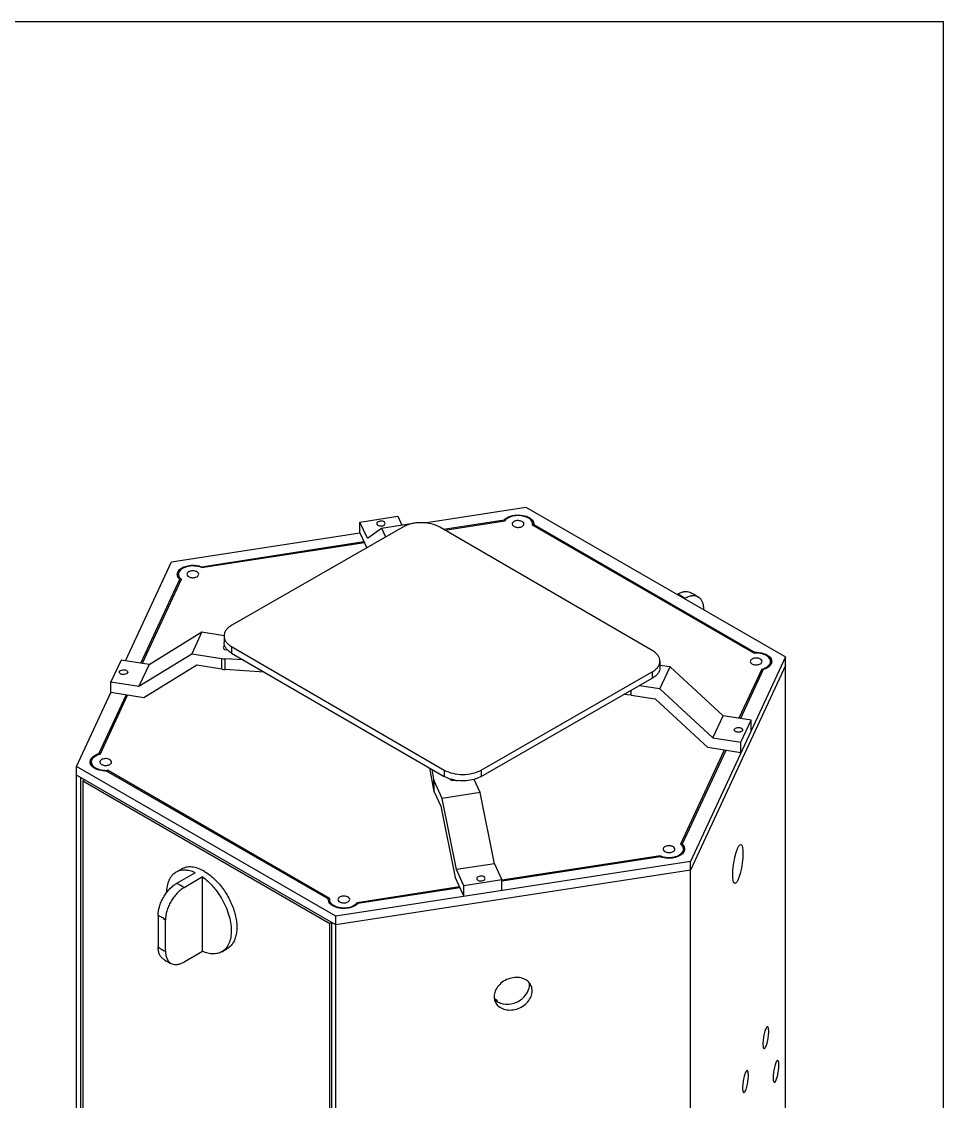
# Model space of a CAD drawing. Header units: millimetres. Extents: x 0 to 1189, y 0 to 841.
# Drawn here: x 837.3 to 1189, y 428.9 to 841 of the extents above; entities that cross this region are included whole.
import ezdxf

# ---------------------------------------------------------------- set-up
doc = ezdxf.new("R2010")
doc.units = ezdxf.units.MM
doc.header["$LTSCALE"] = 65.395
doc.layers.get('0').update_dxf_attribs({"linetype": 'CONTINUOUS'})
doc.layers.add('AXIS', color=7, linetype='CONTINUOUS')
doc.layers.add('SURFACES', color=7, linetype='CONTINUOUS')

msp = doc.modelspace()

# ---------------------------------------------------------------- linework, layer by layer
at = {"color": 7, "linetype": 'Continuous'}
for p, q in [((0, 841), (1189, 841)), ((1189, 0), (1189, 841)), ((966.36, 649.99), (980.85, 652.23)), ((980.85, 652.23), (982.41, 648.87)), ((982.68, 648.09), (917.46, 610.63)), ((966.36, 645.91), (966.36, 649.99)), ((969.23, 643.82), (966.36, 649.99)), ((969.23, 643.82), (974.64, 647.67)), ((974.64, 647.67), (989.13, 649.91)), ((974.64, 647.67), (976.18, 644.35)), ((989.13, 649.91), (989.2, 649.76)), ((1077.93, 601), (996.82, 648.07)), ((998.23, 647.25), (1021.39, 650.83)), ((1021.39, 650.51), (1021.39, 650.83)), ((1032.73, 649.24), (1032.72, 649.06)), ((1032.72, 648.57), (1032.72, 649.06)), ((1032.72, 649.06), (1117.23, 600.26)), ((966.36, 645.91), (969, 640.23)), ((905.95, 632.97), (967.91, 642.56)), ((905.95, 632.61), (905.95, 632.97)), ((882.76, 596.19), (897.62, 628.2)), ((897.62, 626.86), (897.62, 628.2)), ((1087.4, 622.38), (1087.68, 622.54)), ((1090.23, 620.75), (1090.5, 620.91)), ((1097.57, 616.7), (1097.57, 616.51)), ((914.51, 606.53), (914.51, 604.08)), ((917.42, 602.46), (998.54, 555.39)), ((921.98, 597.37), (914.86, 597.82)), ((917.42, 600.01), (998.54, 552.95)), ((1117.23, 599.98), (1117.23, 600.26)), ((929.87, 592.79), (914.86, 593.74)), ((1080.84, 596.93), (1080.84, 594.48)), ((1120.23, 593.71), (1111.57, 575.06)), ((1012.68, 555.37), (1077.9, 592.84)), ((1012.68, 552.92), (1077.9, 590.39)), ((866.69, 561.55), (877.11, 584.01)), ((1069.85, 583.98), (1067.04, 584.15)), ((866.69, 561.21), (866.69, 561.55)), ((1105.92, 562.88), (1089.3, 527.06)), ((858.23, 275.83), (858.23, 553.44)), ((858.23, 553.44), (859.86, 552.5)), ((859.86, 274.89), (859.86, 552.5)), ((954.25, 506.17), (869.68, 555)), ((992.89, 556.22), (994.49, 547.77)), ((993.76, 555.72), (994.49, 551.85)), ((861.28, 551.68), (860.57, 551.28)), ((860.57, 551.28), (860.57, 276.12)), ((860.57, 551.28), (954.88, 496.82)), ((997.79, 544.54), (994.7, 551.2)), ((1012.28, 546.79), (1009.94, 551.81)), ((994.7, 547.12), (997.29, 541.54)), ((1089.3, 526.51), (1089.3, 527.06)), ((1017.69, 519.61), (1020.55, 513.43)), ((1080.97, 522.28), (1020.63, 512.95)), ((903.48, 516.2), (896.41, 512.12)), ((1006.07, 511.19), (1003.2, 517.37)), ((906.31, 514.57), (899.24, 510.48)), ((906.31, 486.18), (906.31, 514.57)), ((1002.7, 514.36), (1006.07, 507.11)), ((1004.51, 510.46), (965.6, 504.44)), ((954.25, 506), (954.25, 506.17)), ((954.25, 506), (954.25, 506.17)), ((889.34, 499.74), (889.34, 487.94)), ((892.17, 486.3), (892.17, 498.11)), ((955.59, 497.23), (954.88, 496.82)), ((954.88, 221.66), (954.88, 496.82)), ((906.31, 486.18), (899.24, 482.09))]:
    msp.add_line(p, q, dxfattribs=at)
at = {"color": 9, "linetype": 'Continuous'}
for p, q in [((917.42, 602.46), (917.42, 600.01)), ((1077.9, 592.84), (1077.9, 590.39)), ((998.54, 555.39), (998.54, 552.95)), ((1012.68, 555.37), (1012.68, 552.92)), ((994.7, 547.12), (994.7, 551.2))]:
    msp.add_line(p, q, dxfattribs=at)
at = {"color": 7, "linetype": 'Continuous'}
for centre, radius, start, end in [((1030.72, 649.25), 2.01, 1.613, 4.6851), ((1030.73, 649.25), 2, 359.9259, 1.6107), ((920.13, 605.47), 6.04, 224.149, 224.8375), ((1117.52, 589.92), 10.35, 88.196, 91.602), ((1121.5, 596.8), 2.03, 350.5851, 359.9268), ((1121.52, 596.8), 2.01, 359.9553, 1.8893), ((868.9, 553.96), 7.91, 106.2371, 110.2979), ((865.42, 558.45), 2.03, 170.5851, 179.9268), ((865.4, 558.45), 2.01, 179.9553, 181.8514), ((1004.6, 563.96), 12.59, 248.808, 251.0833), ((1001.05, 552.35), 0.612, 204.9266, 209.1427), ((1004.9, 564.84), 13.52, 251.0897, 254.0322), ((1005.42, 566.91), 15.65, 258.8204, 259.4088), ((1005.48, 567.21), 15.96, 259.4123, 261.123), ((1005.54, 567.65), 16.4, 261.124, 263.3666), ((887.4, 491.09), 30.3, 30.5771, 30.7819), ((956.24, 506), 1.99, 179.9348, 181.1371), ((956.25, 506), 2.01, 181.1387, 183.7039), ((956.33, 506.01), 2.08, 183.7815, 195.1169), ((956.5, 506.06), 2.26, 195.1439, 204.2469), ((958.51, 507.92), 5.03, 233.2732, 238.7116), ((1018.19, 467.23), 0.507, 347.7382, 0.0539)]:
    msp.add_arc(centre, radius, start, end, dxfattribs=at)
for points in [[(1021.39, 650.83), (1021.49, 650.94), (1021.59, 651.04), (1021.7, 651.14)], [(896.66, 630.07), (896.66, 630.23), (896.68, 630.38), (896.72, 630.53)], [(896.72, 630.53), (896.77, 630.77), (896.87, 631), (897, 631.21)], [(914.62, 602.74), (914.66, 602.76), (914.71, 602.79), (914.76, 602.81)], [(915.79, 601.26), (915.62, 601.25), (915.45, 601.26), (915.29, 601.29)], [(1123.5, 596.47), (1123.46, 596.24), (1123.38, 596), (1123.26, 595.79)], [(863.42, 558.79), (863.46, 559.02), (863.54, 559.25), (863.65, 559.47)], [(994.49, 551.85), (994.53, 551.62), (994.6, 551.4), (994.7, 551.2)], [(994.49, 547.77), (994.53, 547.54), (994.6, 547.32), (994.7, 547.12)], [(1090.2, 524.72), (1090.14, 524.49), (1090.05, 524.25), (1089.92, 524.04)], [(1090.25, 525.18), (1090.25, 525.03), (1090.23, 524.87), (1090.2, 524.72)], [(954.62, 504.8), (954.55, 504.9), (954.49, 505.01), (954.44, 505.13)]]:
    msp.add_open_spline(points, degree=3, dxfattribs=at)
for points, knots in [([(1021.7, 651.14), (1021.76, 651.19), (1021.99, 651.39), (1022.25, 651.56), (1022.45, 651.68)], [0, 0, 0, 0, 0.239809, 1, 1, 1, 1]), ([(1022.45, 651.68), (1023.31, 652.19), (1025.39, 652.79), (1027.52, 652.74), (1028.59, 652.54)], [0, 0, 0, 0, 0.47795, 1, 1, 1, 1]), ([(1028.59, 652.54), (1029.39, 652.39), (1030.81, 651.94), (1032.02, 650.98), (1032.37, 650.43)], [0, 0, 0, 0, 0.554672, 1, 1, 1, 1]), ([(973.25, 650.09), (973.18, 650.05), (972.96, 649.9), (972.78, 649.63), (972.78, 649.44)], [0, 0, 0, 0, 0.29449, 1, 1, 1, 1]), ([(972.78, 649.44), (972.78, 649.24), (973.07, 648.81), (973.81, 648.53), (974.67, 648.48), (975.27, 648.64), (975.51, 648.78)], [0, 0, 0, 0, 0.183509, 0.435119, 0.728337, 1, 1, 1, 1]), ([(975.98, 649.44), (975.98, 649.63), (975.7, 650.07), (974.96, 650.34), (974.09, 650.39), (973.5, 650.23), (973.25, 650.09)], [0, 0, 0, 0, 0.183509, 0.435119, 0.728337, 1, 1, 1, 1]), ([(975.51, 648.78), (975.58, 648.82), (975.81, 648.97), (975.98, 649.24), (975.98, 649.44)], [0, 0, 0, 0, 0.29449, 1, 1, 1, 1]), ([(989.76, 649.77), (988.47, 649.77), (986.02, 649.51), (983.69, 648.67), (982.68, 648.09)], [0, 0, 0, 0, 0.525401, 1, 1, 1, 1]), ([(996.82, 648.07), (995.82, 648.65), (993.49, 649.5), (991.04, 649.77), (989.76, 649.77)], [0, 0, 0, 0, 0.474274, 1, 1, 1, 1]), ([(1025.12, 650.2), (1024.93, 650.09), (1024.61, 649.84), (1024.46, 649.45), (1024.46, 649.28)], [0, 0, 0, 0, 0.550751, 1, 1, 1, 1]), ([(1024.46, 649.28), (1024.46, 649.01), (1024.74, 648.57), (1025.3, 648.25), (1026.07, 647.99), (1027.12, 647.93), (1027.95, 648.16), (1028.3, 648.36)], [0, 0, 0, 0, 0.183291, 0.301475, 0.436206, 0.728901, 1, 1, 1, 1]), ([(1028.96, 649.28), (1028.96, 649.55), (1028.68, 649.98), (1028.12, 650.31), (1027.35, 650.57), (1026.3, 650.62), (1025.47, 650.4), (1025.12, 650.2)], [0, 0, 0, 0, 0.183291, 0.301475, 0.436206, 0.728901, 1, 1, 1, 1]), ([(1028.3, 648.36), (1028.49, 648.47), (1028.81, 648.71), (1028.96, 649.1), (1028.96, 649.28)], [0, 0, 0, 0, 0.550751, 1, 1, 1, 1]), ([(1032.37, 650.43), (1032.42, 650.35), (1032.6, 650.03), (1032.7, 649.68), (1032.72, 649.41)], [0, 0, 0, 0, 0.261807, 1, 1, 1, 1]), ([(897, 631.21), (897.29, 631.7), (898.29, 632.58), (900.22, 633.33), (902.51, 633.63), (904.1, 633.47), (904.87, 633.3)], [0, 0, 0, 0, 0.200037, 0.446063, 0.721999, 1, 1, 1, 1]), ([(901.02, 631), (900.83, 630.89), (900.51, 630.65), (900.36, 630.26), (900.36, 630.08)], [0, 0, 0, 0, 0.550751, 1, 1, 1, 1]), ([(904.86, 630.08), (904.86, 630.35), (904.58, 630.78), (904.02, 631.11), (903.25, 631.37), (902.2, 631.42), (901.37, 631.2), (901.02, 631)], [0, 0, 0, 0, 0.183291, 0.301475, 0.436206, 0.728901, 1, 1, 1, 1]), ([(904.87, 633.3), (904.96, 633.28), (905.33, 633.19), (905.69, 633.07), (905.95, 632.97)], [0, 0, 0, 0, 0.256315, 1, 1, 1, 1]), ([(896.88, 629.15), (896.84, 629.23), (896.72, 629.52), (896.66, 629.84), (896.66, 630.07)], [0, 0, 0, 0, 0.25835, 1, 1, 1, 1]), ([(897.62, 628.2), (897.54, 628.27), (897.25, 628.55), (897.01, 628.89), (896.88, 629.15)], [0, 0, 0, 0, 0.266128, 1, 1, 1, 1]), ([(900.36, 630.08), (900.36, 629.81), (900.64, 629.38), (901.2, 629.05), (901.97, 628.79), (903.02, 628.74), (903.85, 628.96), (904.2, 629.16)], [0, 0, 0, 0, 0.183291, 0.301475, 0.436206, 0.728901, 1, 1, 1, 1]), ([(904.2, 629.16), (904.39, 629.27), (904.71, 629.51), (904.86, 629.9), (904.86, 630.08)], [0, 0, 0, 0, 0.550751, 1, 1, 1, 1]), ([(1087.68, 622.54), (1088.07, 622.77), (1088.87, 623.16), (1090.09, 623.49), (1091.24, 623.53), (1091.96, 623.35), (1092.28, 623.22)], [0, 0, 0, 0, 0.287206, 0.546835, 0.78191, 1, 1, 1, 1]), ([(1092.28, 623.22), (1092.59, 623.08), (1093.82, 622.52), (1094.98, 621.79), (1095.8, 621.19)], [0, 0, 0, 0, 0.249062, 1, 1, 1, 1]), ([(1095.8, 621.19), (1095.64, 621.31), (1095.29, 621.52), (1094.5, 621.82), (1093.36, 621.93), (1091.91, 621.62), (1090.98, 621.18), (1090.5, 620.91)], [0, 0, 0, 0, 0.109148, 0.219205, 0.450333, 0.708485, 1, 1, 1, 1]), ([(1097.57, 616.7), (1097.57, 617.18), (1097.51, 618.09), (1097.18, 619.36), (1096.63, 620.42), (1096.09, 620.97), (1095.8, 621.19)], [0, 0, 0, 0, 0.287276, 0.547231, 0.782286, 1, 1, 1, 1]), ([(917.46, 610.63), (917.02, 610.37), (916.22, 609.82), (915.26, 608.82), (914.66, 607.71), (914.51, 606.92), (914.51, 606.53)], [0, 0, 0, 0, 0.289946, 0.549249, 0.782369, 1, 1, 1, 1]), ([(914.51, 606.53), (914.51, 606.15), (914.65, 605.36), (915.25, 604.26), (916.2, 603.26), (916.99, 602.72), (917.42, 602.46)], [0, 0, 0, 0, 0.217912, 0.45115, 0.710347, 1, 1, 1, 1]), ([(914.62, 602.74), (914.55, 602.7), (914.34, 602.56), (914.18, 602.31), (914.18, 602.13)], [0, 0, 0, 0, 0.294726, 1, 1, 1, 1]), ([(914.18, 602.13), (914.18, 601.92), (914.52, 601.46), (915, 601.33), (915.29, 601.29)], [0, 0, 0, 0, 0.415619, 1, 1, 1, 1]), ([(915.27, 601.89), (915.03, 602.22), (914.65, 602.92), (914.51, 603.71), (914.51, 604.08)], [0, 0, 0, 0, 0.516887, 1, 1, 1, 1]), ([(915.79, 601.26), (915.74, 601.31), (915.56, 601.51), (915.38, 601.72), (915.27, 601.89)], [0, 0, 0, 0, 0.256591, 1, 1, 1, 1]), ([(917.42, 600.01), (917.27, 600.1), (916.71, 600.45), (916.19, 600.86), (915.84, 601.21)], [0, 0, 0, 0, 0.263603, 1, 1, 1, 1]), ([(1080.84, 596.93), (1080.84, 597.31), (1080.7, 598.1), (1080.11, 599.2), (1079.16, 600.2), (1078.37, 600.75), (1077.93, 601)], [0, 0, 0, 0, 0.217912, 0.45115, 0.710347, 1, 1, 1, 1]), ([(1115.97, 597.75), (1115.78, 597.64), (1115.46, 597.39), (1115.31, 597), (1115.31, 596.83)], [0, 0, 0, 0, 0.550751, 1, 1, 1, 1]), ([(1119.81, 596.83), (1119.81, 597.1), (1119.53, 597.53), (1118.97, 597.86), (1118.2, 598.12), (1117.15, 598.17), (1116.32, 597.95), (1115.97, 597.75)], [0, 0, 0, 0, 0.183291, 0.301475, 0.436206, 0.728901, 1, 1, 1, 1]), ([(1117.85, 600.26), (1118.99, 600.23), (1121, 599.87), (1122.81, 598.63), (1123.24, 597.86)], [0, 0, 0, 0, 0.563324, 1, 1, 1, 1]), ([(1123.24, 597.86), (1123.28, 597.78), (1123.43, 597.47), (1123.51, 597.12), (1123.52, 596.87)], [0, 0, 0, 0, 0.260148, 1, 1, 1, 1]), ([(1077.9, 592.84), (1078.34, 593.09), (1079.14, 593.64), (1080.1, 594.64), (1080.7, 595.75), (1080.84, 596.55), (1080.84, 596.93)], [0, 0, 0, 0, 0.289946, 0.549249, 0.782369, 1, 1, 1, 1]), ([(1080.84, 594.48), (1080.84, 594.1), (1080.7, 593.3), (1080.1, 592.19), (1079.14, 591.19), (1078.34, 590.64), (1077.9, 590.39)], [0, 0, 0, 0, 0.217631, 0.450751, 0.710054, 1, 1, 1, 1]), ([(1115.31, 596.83), (1115.31, 596.56), (1115.59, 596.12), (1116.14, 595.8), (1116.92, 595.53), (1117.97, 595.48), (1118.8, 595.71), (1119.15, 595.91)], [0, 0, 0, 0, 0.183291, 0.301475, 0.436206, 0.728901, 1, 1, 1, 1]), ([(1119.15, 595.91), (1119.34, 596.02), (1119.66, 596.26), (1119.81, 596.65), (1119.81, 596.83)], [0, 0, 0, 0, 0.550751, 1, 1, 1, 1]), ([(1122.23, 594.66), (1122.09, 594.55), (1121.47, 594.15), (1120.78, 593.87), (1120.23, 593.71)], [0, 0, 0, 0, 0.231925, 1, 1, 1, 1]), ([(1123.26, 595.79), (1123.21, 595.69), (1122.93, 595.25), (1122.55, 594.89), (1122.23, 594.66)], [0, 0, 0, 0, 0.231593, 1, 1, 1, 1]), ([(863.65, 559.47), (863.76, 559.67), (864.39, 560.54), (865.37, 561.08), (866.15, 561.37)], [0, 0, 0, 0, 0.21648, 1, 1, 1, 1]), ([(863.67, 557.4), (863.63, 557.48), (863.48, 557.79), (863.4, 558.14), (863.39, 558.39)], [0, 0, 0, 0, 0.260156, 1, 1, 1, 1]), ([(864.7, 556.3), (864.59, 556.38), (864.19, 556.69), (863.85, 557.08), (863.67, 557.4)], [0, 0, 0, 0, 0.270562, 1, 1, 1, 1]), ([(867.77, 559.35), (867.58, 559.24), (867.26, 559), (867.11, 558.61), (867.11, 558.43)], [0, 0, 0, 0, 0.550751, 1, 1, 1, 1]), ([(867.11, 558.43), (867.11, 558.16), (867.39, 557.73), (867.94, 557.4), (868.72, 557.14), (869.77, 557.09), (870.6, 557.31), (870.95, 557.51)], [0, 0, 0, 0, 0.183291, 0.301475, 0.436206, 0.728901, 1, 1, 1, 1]), ([(871.61, 558.43), (871.61, 558.7), (871.33, 559.14), (870.77, 559.46), (870, 559.72), (868.95, 559.78), (868.11, 559.55), (867.77, 559.35)], [0, 0, 0, 0, 0.183291, 0.301475, 0.436206, 0.728901, 1, 1, 1, 1]), ([(870.95, 557.51), (871.13, 557.62), (871.45, 557.86), (871.61, 558.26), (871.61, 558.43)], [0, 0, 0, 0, 0.550751, 1, 1, 1, 1]), ([(869.68, 555), (868.76, 554.97), (867.01, 555.15), (865.35, 555.82), (864.7, 556.3)], [0, 0, 0, 0, 0.533307, 1, 1, 1, 1]), ([(998.54, 555.39), (999.54, 554.81), (1001.87, 553.96), (1005.6, 553.55), (1009.33, 553.95), (1011.67, 554.8), (1012.68, 555.37)], [0, 0, 0, 0, 0.236985, 0.499679, 0.762548, 1, 1, 1, 1]), ([(1000.05, 552.22), (999.91, 552.28), (999.4, 552.49), (998.89, 552.74), (998.54, 552.95)], [0, 0, 0, 0, 0.258345, 1, 1, 1, 1]), ([(1012.68, 552.92), (1012.47, 552.81), (1011.6, 552.35), (1010.67, 552.01), (1009.94, 551.81)], [0, 0, 0, 0, 0.237023, 1, 1, 1, 1]), ([(1000.51, 552.05), (1000.67, 551.77), (1001.41, 551.42), (1002.15, 551.43), (1002.55, 551.53)], [0, 0, 0, 0, 0.442323, 1, 1, 1, 1]), ([(1002.38, 551.56), (1002.28, 551.58), (1001.88, 551.66), (1001.48, 551.76), (1001.18, 551.85)], [0, 0, 0, 0, 0.253189, 1, 1, 1, 1]), ([(1009.94, 551.81), (1008.94, 551.53), (1006.84, 551.19), (1004.71, 551.23), (1003.65, 551.36)], [0, 0, 0, 0, 0.493331, 1, 1, 1, 1]), ([(1082.72, 526.1), (1082.53, 525.99), (1082.21, 525.74), (1082.06, 525.35), (1082.06, 525.18)], [0, 0, 0, 0, 0.550751, 1, 1, 1, 1]), ([(1082.06, 525.18), (1082.06, 524.91), (1082.34, 524.47), (1082.89, 524.15), (1083.67, 523.89), (1084.72, 523.83), (1085.55, 524.06), (1085.9, 524.26)], [0, 0, 0, 0, 0.183291, 0.301475, 0.436206, 0.728901, 1, 1, 1, 1]), ([(1086.56, 525.18), (1086.56, 525.45), (1086.28, 525.88), (1085.72, 526.21), (1084.95, 526.47), (1083.9, 526.52), (1083.06, 526.3), (1082.72, 526.1)], [0, 0, 0, 0, 0.183291, 0.301475, 0.436206, 0.728901, 1, 1, 1, 1]), ([(1085.9, 524.26), (1086.08, 524.37), (1086.4, 524.61), (1086.56, 525), (1086.56, 525.18)], [0, 0, 0, 0, 0.550751, 1, 1, 1, 1]), ([(1089.92, 524.04), (1089.87, 523.96), (1089.63, 523.61), (1089.33, 523.32), (1089.07, 523.12)], [0, 0, 0, 0, 0.2347, 1, 1, 1, 1]), ([(1089.3, 527.06), (1089.38, 526.99), (1089.67, 526.71), (1089.91, 526.37), (1090.04, 526.11)], [0, 0, 0, 0, 0.266128, 1, 1, 1, 1]), ([(1090.04, 526.11), (1090.07, 526.03), (1090.19, 525.74), (1090.25, 525.42), (1090.25, 525.18)], [0, 0, 0, 0, 0.25835, 1, 1, 1, 1]), ([(1085.01, 521.75), (1084.66, 521.72), (1083.29, 521.69), (1081.91, 521.93), (1080.97, 522.28)], [0, 0, 0, 0, 0.258083, 1, 1, 1, 1]), ([(1089.07, 523.12), (1088.54, 522.71), (1087.21, 522.07), (1085.78, 521.8), (1085.01, 521.75)], [0, 0, 0, 0, 0.464888, 1, 1, 1, 1]), ([(896.15, 516.34), (895.87, 516.18), (895.32, 515.8), (894.35, 514.85), (893.37, 513.29), (892.68, 511.03), (892.53, 509.39), (892.52, 508.52)], [0, 0, 0, 0, 0.108546, 0.219072, 0.452385, 0.711168, 1, 1, 1, 1]), ([(903.48, 516.2), (902.83, 516.49), (901.53, 516.95), (899.57, 517.24), (897.74, 517.06), (896.64, 516.63), (896.15, 516.34)], [0, 0, 0, 0, 0.282826, 0.539743, 0.77579, 1, 1, 1, 1]), ([(889.34, 499.74), (889.34, 500.91), (889.65, 502.72), (890.48, 505.04), (891.35, 506.79), (892.42, 508.43), (893.63, 509.91), (894.96, 511.16), (895.92, 511.83), (896.41, 512.12)], [0, 0, 0, 0, 0.236357, 0.365837, 0.498892, 0.632136, 0.762118, 0.885621, 1, 1, 1, 1]), ([(906.31, 514.57), (907, 514.08), (908.34, 512.99), (910.86, 510.43), (912.49, 508.19), (913.44, 506.6)], [0, 0, 0, 0, 0.234295, 0.481712, 1, 1, 1, 1]), ([(1011.4, 514.64), (1011.33, 514.6), (1011.11, 514.45), (1010.93, 514.18), (1010.93, 513.99)], [0, 0, 0, 0, 0.29449, 1, 1, 1, 1]), ([(1010.93, 513.99), (1010.93, 513.8), (1011.22, 513.36), (1011.96, 513.08), (1012.82, 513.03), (1013.42, 513.19), (1013.66, 513.33)], [0, 0, 0, 0, 0.183509, 0.435119, 0.728337, 1, 1, 1, 1]), ([(1014.13, 513.99), (1014.13, 514.18), (1013.85, 514.62), (1013.11, 514.89), (1012.24, 514.95), (1011.65, 514.78), (1011.4, 514.64)], [0, 0, 0, 0, 0.183509, 0.435119, 0.728337, 1, 1, 1, 1]), ([(1013.66, 513.33), (1013.73, 513.37), (1013.96, 513.53), (1014.13, 513.79), (1014.13, 513.99)], [0, 0, 0, 0, 0.29449, 1, 1, 1, 1]), ([(899.24, 510.48), (898.75, 510.2), (897.79, 509.52), (896.46, 508.28), (895.24, 506.8), (894.18, 505.16), (893.31, 503.4), (892.48, 501.08), (892.17, 499.27), (892.17, 498.11)], [0, 0, 0, 0, 0.114379, 0.237882, 0.367864, 0.501108, 0.634163, 0.763643, 1, 1, 1, 1]), ([(958.61, 506.9), (958.43, 506.79), (958.11, 506.55), (957.95, 506.16), (957.95, 505.98)], [0, 0, 0, 0, 0.550751, 1, 1, 1, 1]), ([(962.46, 505.98), (962.45, 506.25), (962.17, 506.69), (961.62, 507.01), (960.85, 507.27), (959.79, 507.32), (958.96, 507.1), (958.61, 506.9)], [0, 0, 0, 0, 0.183291, 0.301475, 0.436206, 0.728901, 1, 1, 1, 1]), ([(913.49, 506.5), (914.08, 505.51), (915.13, 503.48), (916.32, 500.34), (917.07, 497.23), (917.35, 494.26), (917.15, 491.56), (916.48, 489.2), (915.49, 487.58), (914.49, 486.59), (913.94, 486.2), (913.65, 486.03)], [0, 0, 0, 0, 0.15487, 0.306072, 0.449884, 0.583233, 0.704126, 0.812166, 0.909189, 0.955027, 1, 1, 1, 1]), ([(955.5, 503.88), (955.41, 503.95), (955.08, 504.22), (954.79, 504.54), (954.62, 504.8)], [0, 0, 0, 0, 0.267057, 1, 1, 1, 1]), ([(961.42, 502.6), (960.43, 502.49), (958.51, 502.54), (956.66, 503.15), (955.89, 503.62)], [0, 0, 0, 0, 0.525781, 1, 1, 1, 1]), ([(957.95, 505.98), (957.96, 505.71), (958.24, 505.28), (958.79, 504.95), (959.56, 504.69), (960.62, 504.64), (961.45, 504.86), (961.8, 505.06)], [0, 0, 0, 0, 0.183291, 0.301475, 0.436206, 0.728901, 1, 1, 1, 1]), ([(965.6, 504.44), (965.14, 503.91), (963.78, 503.06), (962.26, 502.7), (961.42, 502.6)], [0, 0, 0, 0, 0.452556, 1, 1, 1, 1]), ([(961.8, 505.06), (961.98, 505.17), (962.3, 505.41), (962.46, 505.8), (962.46, 505.98)], [0, 0, 0, 0, 0.550751, 1, 1, 1, 1]), ([(891.11, 483.45), (890.82, 483.66), (890.29, 484.22), (889.73, 485.28), (889.4, 486.55), (889.34, 487.46), (889.34, 487.94)], [0, 0, 0, 0, 0.217714, 0.452769, 0.712724, 1, 1, 1, 1]), ([(892.17, 486.3), (892.17, 485.74), (892.26, 484.68), (892.72, 483.22), (893.39, 482.25), (894.07, 481.7), (894.44, 481.5), (894.63, 481.42)], [0, 0, 0, 0, 0.291552, 0.550083, 0.781133, 0.89101, 1, 1, 1, 1]), ([(891.11, 483.45), (891.39, 483.24), (892.5, 482.47), (893.7, 481.81), (894.63, 481.42)], [0, 0, 0, 0, 0.251627, 1, 1, 1, 1]), ([(913.65, 486.03), (913.16, 485.75), (912.05, 485.31), (910.22, 485.14), (908.26, 485.42), (906.97, 485.89), (906.31, 486.18)], [0, 0, 0, 0, 0.22421, 0.460257, 0.717174, 1, 1, 1, 1]), ([(894.63, 481.42), (894.96, 481.28), (895.67, 481.11), (896.83, 481.15), (898.05, 481.48), (898.84, 481.86), (899.24, 482.09)], [0, 0, 0, 0, 0.21809, 0.453165, 0.712793, 1, 1, 1, 1]), ([(1018.7, 467.23), (1018.7, 467.32), (1018.64, 467.52), (1018.4, 467.77), (1018.07, 467.95), (1017.8, 468.03), (1017.66, 468.05)], [0, 0, 0, 0, 0.195567, 0.422571, 0.692739, 1, 1, 1, 1])]:
    msp.add_open_spline(points, degree=3, knots=knots, dxfattribs=at)
at = {"color": 9, "linetype": 'Continuous'}
for points, knots in [([(1087.68, 622.54), (1087.91, 622.44), (1088.9, 621.97), (1089.83, 621.39), (1090.5, 620.91)], [0, 0, 0, 0, 0.239326, 1, 1, 1, 1]), ([(899.24, 510.48), (899.01, 510.65), (898.11, 511.26), (897.15, 511.79), (896.41, 512.12)], [0, 0, 0, 0, 0.260752, 1, 1, 1, 1]), ([(892.17, 498.11), (891.73, 498.5), (890.85, 499.16), (889.84, 499.61), (889.34, 499.74)], [0, 0, 0, 0, 0.533453, 1, 1, 1, 1]), ([(889.34, 487.94), (889.78, 487.55), (890.66, 486.88), (891.67, 486.43), (892.17, 486.3)], [0, 0, 0, 0, 0.533453, 1, 1, 1, 1])]:
    msp.add_open_spline(points, degree=3, knots=knots, dxfattribs=at)
at = {"layer": 'AXIS', "color": 7, "linetype": 'Continuous'}
for p, q in [((998.72, 646.97), (1021.64, 650.51)), ((1032.17, 648.89), (1116.88, 599.98)), ((905.93, 632.61), (968.07, 642.23)), ((883.34, 596.1), (898.22, 628.16)), ((897.11, 628.77), (897.11, 630.08)), ((1119.7, 593.9), (1110.99, 575.15)), ((1119.7, 592.56), (1119.7, 593.71)), ((1123.06, 595.47), (1123.06, 596.83)), ((867.22, 561.36), (877.69, 583.92)), ((1105.34, 562.97), (1088.69, 527.09)), ((863.86, 557.12), (863.86, 558.43)), ((870.04, 554.79), (870.04, 555.28)), ((954.75, 506.37), (870.04, 555.28)), ((1089.81, 523.88), (1089.81, 525.18)), ((1080.99, 522.65), (1020.57, 513.3)), ((1080.99, 522.28), (1080.99, 522.65)), ((896.15, 516.34), (898.27, 517.57)), ((1004.36, 510.79), (965.27, 504.75)), ((954.71, 504.68), (954.71, 505.98)), ((965.27, 504.11), (965.27, 504.75)), ((913.65, 486.03), (915.77, 487.26))]:
    msp.add_line(p, q, dxfattribs=at)
for centre, radius, start, end in [((1030.35, 649.28), 1.86, 347.7933, 358.4183), ((1030.35, 649.28), 1.87, 359.861, 8.8287), ((1030.37, 649.28), 1.84, 358.4499, 359.8362), ((1118.42, 599.92), 6.13, 292.0404, 296.6794), ((1121.21, 596.83), 1.85, 359.9666, 10.1143), ((869.34, 564.59), 9.33, 263.5462, 267.0533), ((869.36, 564.83), 9.57, 267.0399, 271.8816), ((869.37, 564.62), 9.37, 271.8787, 274.1161), ((1087.95, 525.18), 1.86, 0.0206, 11.5115), ((1083.65, 528.77), 6.68, 246.4585, 250.9972), ((1083.95, 529.61), 7.57, 250.9773, 255.0436), ((1084.31, 531.43), 9.43, 262.5673, 276.7173), ((956.57, 505.98), 1.86, 167.7933, 178.4183), ((956.55, 505.98), 1.84, 178.4499, 179.8362), ((956.57, 505.98), 1.87, 179.861, 188.8287), ((960.21, 512.22), 9.41, 263.0589, 277.1919), ((1026.13, 473.37), 4.92, 6.6769, 9.9498), ((1026.01, 473.36), 5.04, 359.9862, 6.6614)]:
    msp.add_arc(centre, radius, start, end, dxfattribs=at)
for points, knots in [([(1028.96, 652.18), (1027.58, 652.53), (1025.41, 652.56), (1022.93, 651.7), (1021.96, 650.95), (1021.64, 650.51)], [0, 0, 0, 0, 0.545302, 0.794613, 1, 1, 1, 1]), ([(1031.76, 650.54), (1031.62, 650.73), (1030.85, 651.52), (1029.79, 651.96), (1028.96, 652.18)], [0, 0, 0, 0, 0.216559, 1, 1, 1, 1]), ([(1032.19, 649.56), (1032.18, 649.65), (1032.1, 650), (1031.92, 650.32), (1031.76, 650.54)], [0, 0, 0, 0, 0.239775, 1, 1, 1, 1]), ([(905.93, 632.61), (905.05, 633), (903.09, 633.39), (900.66, 633.15), (898.93, 632.5), (897.94, 631.83), (897.28, 631.02), (897.11, 630.38), (897.11, 630.08)], [0, 0, 0, 0, 0.279536, 0.568827, 0.699899, 0.814862, 0.913098, 1, 1, 1, 1]), ([(897.41, 629.05), (897.5, 628.89), (897.66, 628.68), (897.84, 628.5), (897.89, 628.45)], [0, 0, 0, 0, 0.738695, 1, 1, 1, 1]), ([(1123.03, 597.15), (1122.86, 598.13), (1121.29, 599.37), (1119.02, 599.96), (1117.6, 600.03), (1116.88, 599.98)], [0, 0, 0, 0, 0.415273, 0.696984, 1, 1, 1, 1]), ([(1121.18, 594.44), (1121.35, 594.53), (1121.97, 594.88), (1122.52, 595.38), (1122.78, 595.82)], [0, 0, 0, 0, 0.279653, 1, 1, 1, 1]), ([(1122.78, 595.82), (1122.82, 595.9), (1122.98, 596.21), (1123.06, 596.57), (1123.06, 596.83)], [0, 0, 0, 0, 0.261383, 1, 1, 1, 1]), ([(867.22, 561.36), (866.75, 561.24), (865.88, 560.95), (864.79, 560.28), (864.05, 559.43), (863.86, 558.75), (863.86, 558.43)], [0, 0, 0, 0, 0.305581, 0.57373, 0.801065, 1, 1, 1, 1]), ([(863.86, 558.43), (863.86, 558.18), (863.93, 557.83), (864.08, 557.52), (864.13, 557.45)], [0, 0, 0, 0, 0.739045, 1, 1, 1, 1]), ([(864.13, 557.45), (864.47, 556.83), (865.83, 555.81), (867.4, 555.42), (868.3, 555.32)], [0, 0, 0, 0, 0.439442, 1, 1, 1, 1]), ([(1085.41, 522.07), (1086.3, 522.17), (1087.86, 522.57), (1089.21, 523.6), (1089.55, 524.22)], [0, 0, 0, 0, 0.561062, 1, 1, 1, 1]), ([(1089.55, 524.22), (1089.59, 524.29), (1089.73, 524.59), (1089.81, 524.93), (1089.81, 525.18)], [0, 0, 0, 0, 0.260436, 1, 1, 1, 1]), ([(1108.63, 515.32), (1108.63, 516.6), (1108.86, 519.21), (1109.45, 522.34), (1110.13, 524.6), (1110.58, 525.71), (1110.96, 526.37), (1111.25, 526.74), (1111.55, 526.94), (1111.72, 526.92)], [0, 0, 0, 0, 0.310808, 0.635531, 0.774092, 0.883589, 0.925413, 0.958197, 1, 1, 1, 1]), ([(1112.51, 523.69), (1112.51, 522.41), (1112.28, 519.8), (1111.69, 516.66), (1111.01, 514.41), (1110.56, 513.3), (1110.18, 512.64), (1109.89, 512.27), (1109.59, 512.07), (1109.42, 512.09)], [0, 0, 0, 0, 0.310808, 0.635531, 0.774092, 0.883589, 0.925413, 0.958197, 1, 1, 1, 1]), ([(1111.72, 526.92), (1111.86, 526.89), (1112.15, 526.59), (1112.34, 525.91), (1112.49, 524.9), (1112.51, 524.12), (1112.51, 523.69)], [0, 0, 0, 0, 0.122261, 0.324572, 0.620348, 1, 1, 1, 1]), ([(907.02, 516.7), (906.25, 517.14), (904.72, 517.87), (902.38, 518.44), (900.5, 518.39), (899.16, 518.02), (898.56, 517.73), (898.27, 517.57)], [0, 0, 0, 0, 0.289579, 0.548632, 0.781635, 0.891837, 1, 1, 1, 1]), ([(907.02, 516.7), (908.31, 515.95), (910.83, 514.02), (914.05, 510.36), (916.7, 506.05), (918.27, 502.15), (919.05, 499), (919.37, 496.75), (919.43, 494.63), (919.21, 492.66), (918.74, 490.9), (918, 489.38), (917.02, 488.13), (916.2, 487.51), (915.77, 487.26)], [0, 0, 0, 0, 0.128623, 0.270152, 0.417243, 0.561526, 0.630177, 0.695316, 0.756312, 0.812794, 0.864736, 0.912549, 0.957159, 1, 1, 1, 1]), ([(1109.42, 512.09), (1109.29, 512.11), (1108.99, 512.42), (1108.8, 513.1), (1108.65, 514.11), (1108.63, 514.88), (1108.63, 515.32)], [0, 0, 0, 0, 0.122261, 0.324572, 0.620348, 1, 1, 1, 1]), ([(954.95, 505.04), (955.28, 504.43), (956.62, 503.38), (958.18, 502.98), (959.07, 502.87)], [0, 0, 0, 0, 0.438387, 1, 1, 1, 1]), ([(961.38, 502.88), (961.71, 502.92), (962.88, 503.13), (964.03, 503.6), (964.7, 504.15)], [0, 0, 0, 0, 0.275617, 1, 1, 1, 1]), ([(964.7, 504.15), (964.76, 504.2), (964.97, 504.38), (965.15, 504.58), (965.27, 504.75)], [0, 0, 0, 0, 0.262319, 1, 1, 1, 1]), ([(1031.64, 473.17), (1031.35, 473.79), (1030.44, 474.96), (1028.43, 476.02), (1026.03, 476.36), (1023.52, 475.95), (1021.16, 474.86), (1019.23, 473.2), (1017.93, 471.16), (1017.59, 469.62), (1017.59, 468.89)], [0, 0, 0, 0, 0.109285, 0.225529, 0.351668, 0.485916, 0.623243, 0.757523, 0.883699, 1, 1, 1, 1]), ([(1017.71, 467.98), (1018.1, 467.52), (1019.11, 466.72), (1021.66, 465.82), (1025.33, 466.14), (1029.06, 468.34), (1030.63, 470.87), (1030.91, 472.17)], [0, 0, 0, 0, 0.111117, 0.229856, 0.488003, 0.755335, 1, 1, 1, 1]), ([(1018.04, 466.85), (1018.33, 466.22), (1019.24, 465.06), (1021.25, 463.99), (1023.64, 463.66), (1026.16, 464.07), (1028.51, 465.16), (1030.45, 466.81), (1031.75, 468.85), (1032.08, 470.39), (1032.08, 471.13)], [0, 0, 0, 0, 0.109285, 0.225529, 0.351668, 0.485916, 0.623243, 0.757523, 0.883699, 1, 1, 1, 1]), ([(1032.08, 471.13), (1032.08, 471.3), (1032.05, 472), (1031.86, 472.69), (1031.64, 473.17)], [0, 0, 0, 0, 0.254109, 1, 1, 1, 1]), ([(1017.59, 468.89), (1017.59, 468.71), (1017.63, 468.01), (1017.82, 467.32), (1018.04, 466.85)], [0, 0, 0, 0, 0.254109, 1, 1, 1, 1]), ([(1121.9, 457.43), (1121.8, 457.44), (1121.54, 457.26), (1121.14, 456.54), (1120.66, 455.08), (1120.28, 453.06), (1120.15, 451.58), (1120.15, 450.86)], [0, 0, 0, 0, 0.041763, 0.11613, 0.363934, 0.688881, 1, 1, 1, 1]), ([(1122.35, 455.6), (1122.35, 456.04), (1122.32, 456.62), (1122.14, 457.24), (1121.98, 457.41), (1121.9, 457.43)], [0, 0, 0, 0, 0.674913, 0.87755, 1, 1, 1, 1]), ([(1120.6, 449.03), (1120.69, 449.01), (1120.95, 449.19), (1121.36, 449.92), (1121.83, 451.37), (1122.22, 453.39), (1122.35, 454.87), (1122.35, 455.6)], [0, 0, 0, 0, 0.041763, 0.11613, 0.363934, 0.688881, 1, 1, 1, 1]), ([(1120.15, 450.86), (1120.15, 450.42), (1120.18, 449.84), (1120.35, 449.21), (1120.52, 449.04), (1120.6, 449.03)], [0, 0, 0, 0, 0.674913, 0.87755, 1, 1, 1, 1]), ([(1125.78, 444.58), (1125.68, 444.59), (1125.42, 444.42), (1125.02, 443.69), (1124.54, 442.23), (1124.16, 440.22), (1124.03, 438.73), (1124.03, 438.01)], [0, 0, 0, 0, 0.041763, 0.11613, 0.363934, 0.688881, 1, 1, 1, 1]), ([(1124.48, 436.18), (1124.58, 436.16), (1124.83, 436.34), (1125.24, 437.07), (1125.72, 438.53), (1126.1, 440.54), (1126.23, 442.02), (1126.23, 442.75)], [0, 0, 0, 0, 0.041763, 0.11613, 0.363934, 0.688881, 1, 1, 1, 1]), ([(1126.23, 442.75), (1126.23, 443.19), (1126.2, 443.77), (1126.02, 444.39), (1125.86, 444.57), (1125.78, 444.58)], [0, 0, 0, 0, 0.674913, 0.87755, 1, 1, 1, 1]), ([(1114.13, 440.7), (1114.04, 440.71), (1113.78, 440.53), (1113.37, 439.81), (1112.9, 438.35), (1112.51, 436.33), (1112.38, 434.85), (1112.38, 434.13)], [0, 0, 0, 0, 0.041763, 0.11613, 0.363934, 0.688881, 1, 1, 1, 1]), ([(1112.83, 432.3), (1112.93, 432.28), (1113.19, 432.46), (1113.59, 433.19), (1114.07, 434.64), (1114.45, 436.66), (1114.58, 438.14), (1114.58, 438.87)], [0, 0, 0, 0, 0.041763, 0.11613, 0.363934, 0.688881, 1, 1, 1, 1]), ([(1114.58, 438.87), (1114.58, 439.31), (1114.55, 439.89), (1114.38, 440.51), (1114.21, 440.68), (1114.13, 440.7)], [0, 0, 0, 0, 0.674913, 0.87755, 1, 1, 1, 1]), ([(1124.03, 438.01), (1124.03, 437.57), (1124.06, 436.99), (1124.23, 436.37), (1124.4, 436.19), (1124.48, 436.18)], [0, 0, 0, 0, 0.674913, 0.87755, 1, 1, 1, 1]), ([(1112.38, 434.13), (1112.38, 433.69), (1112.41, 433.11), (1112.59, 432.48), (1112.75, 432.31), (1112.83, 432.3)], [0, 0, 0, 0, 0.674913, 0.87755, 1, 1, 1, 1])]:
    msp.add_open_spline(points, degree=3, knots=knots, dxfattribs=at)
for points in [[(897.11, 630.08), (897.11, 629.84), (897.16, 629.6), (897.25, 629.38)], [(897.25, 629.38), (897.29, 629.26), (897.34, 629.16), (897.41, 629.05)], [(897.89, 628.45), (898, 628.35), (898.11, 628.25), (898.22, 628.16)], [(1119.7, 593.9), (1120.05, 593.99), (1120.39, 594.1), (1120.72, 594.23)], [(1089.02, 526.81), (1088.92, 526.91), (1088.81, 527.01), (1088.69, 527.09)], [(1089.3, 526.51), (1089.21, 526.62), (1089.12, 526.72), (1089.02, 526.81)], [(1089.67, 525.88), (1089.58, 526.11), (1089.45, 526.32), (1089.3, 526.51)], [(1089.77, 525.55), (1089.75, 525.66), (1089.71, 525.77), (1089.67, 525.88)], [(1081.99, 522.3), (1082.35, 522.2), (1082.72, 522.13), (1083.09, 522.08)], [(954.73, 505.7), (954.76, 505.47), (954.84, 505.24), (954.95, 505.04)], [(1030.91, 472.17), (1031, 472.56), (1031.05, 472.96), (1031.05, 473.36)]]:
    msp.add_open_spline(points, degree=3, dxfattribs=at)
at = {"layer": 'SURFACES', "color": 7, "linetype": 'Continuous'}
for p, q in [((991.02, 649.72), (1029.69, 655.7)), ((1029.69, 655.7), (1128.69, 598.55)), ((894.46, 634.78), (966.36, 645.91)), ((876.97, 597.08), (894.46, 634.78)), ((885.89, 595.7), (906.09, 608.09)), ((906.09, 608.09), (902.21, 599.72)), ((906.09, 608.09), (914.55, 606.78)), ((882.01, 587.34), (902.21, 599.72)), ((902.21, 599.72), (913.73, 597.94)), ((1128.69, 598.55), (1092.45, 520.48)), ((1128.69, 317.67), (1128.69, 598.55)), ((875.2, 597.36), (871.32, 588.99)), ((885.89, 595.7), (875.2, 597.36)), ((885.89, 595.7), (882.01, 587.34)), ((904.08, 595.35), (883.87, 582.97)), ((913.73, 593.86), (904.08, 595.35)), ((1080.82, 586.36), (1084.71, 594.73)), ((1084.71, 594.73), (1080.84, 595.32)), ((1104.91, 576.09), (1084.71, 594.73)), ((1128.69, 595.28), (1092.45, 517.21)), ((871.32, 584.91), (871.32, 588.99)), ((871.32, 588.99), (882.01, 587.34)), ((1069.85, 583.98), (1069.85, 585.77)), ((1080.82, 586.36), (1073, 587.57)), ((1101.03, 567.72), (1080.82, 586.36)), ((858.23, 556.71), (871.32, 584.91)), ((883.87, 582.97), (871.32, 584.91)), ((1069.85, 583.98), (1078.96, 582.57)), ((1078.96, 582.57), (1099.16, 563.93)), ((1101.03, 567.72), (1104.91, 576.09)), ((1115.6, 574.43), (1104.91, 576.09)), ((1111.72, 566.07), (1115.6, 574.43)), ((1115.6, 570.35), (1115.6, 574.43)), ((1101.03, 567.72), (1111.72, 566.07)), ((1111.72, 561.99), (1111.72, 566.07)), ((1111.72, 561.99), (1099.16, 563.93)), ((858.23, 553.44), (858.23, 556.71)), ((957.22, 499.56), (858.23, 556.71)), ((957.22, 496.29), (858.23, 553.44)), ((1012.28, 546.79), (997.79, 544.54)), ((1003.2, 517.37), (997.79, 544.54)), ((1017.69, 519.61), (1012.28, 546.79)), ((997.29, 541.54), (1002.7, 514.36)), ((1092.45, 520.48), (957.22, 499.56)), ((1017.69, 519.61), (1003.2, 517.37)), ((1092.45, 239.6), (1092.45, 520.48)), ((1092.45, 517.21), (957.22, 496.29)), ((1020.55, 513.43), (1006.07, 511.19)), ((1006.07, 507.11), (1006.07, 511.19)), ((1020.55, 509.35), (1020.55, 513.43)), ((957.22, 218.68), (957.22, 499.56)), ((955.59, 219.62), (955.59, 497.23))]:
    msp.add_line(p, q, dxfattribs=at)
at = {"layer": 'SURFACES', "color": 9, "linetype": 'Continuous'}
for p, q in [((913.73, 593.86), (913.73, 597.94)), ((914.86, 597.82), (914.86, 593.74)), ((994.49, 551.85), (994.49, 547.77))]:
    msp.add_line(p, q, dxfattribs=at)
at = {"layer": 'SURFACES', "color": 7, "linetype": 'Continuous'}
for centre in [(915.65, 610.33), (915.65, 606.25)]:
    msp.add_arc(centre, 12.53, 261.232, 266.4193, dxfattribs=at)
for points, knots in [([(875.02, 593.38), (875.27, 593.52), (875.86, 593.68), (876.73, 593.63), (877.47, 593.35), (877.75, 592.92), (877.75, 592.72)], [0, 0, 0, 0, 0.271655, 0.564873, 0.816487, 1, 1, 1, 1]), ([(874.55, 592.73), (874.55, 592.79), (874.6, 593.06), (874.84, 593.27), (875.02, 593.38)], [0, 0, 0, 0, 0.220867, 1, 1, 1, 1]), ([(877.29, 592.07), (877.04, 591.93), (876.44, 591.77), (875.58, 591.82), (874.84, 592.1), (874.55, 592.53), (874.55, 592.73)], [0, 0, 0, 0, 0.271655, 0.564873, 0.816487, 1, 1, 1, 1]), ([(877.75, 592.72), (877.75, 592.66), (877.7, 592.39), (877.47, 592.18), (877.29, 592.07)], [0, 0, 0, 0, 0.220867, 1, 1, 1, 1]), ([(1109.16, 570.7), (1109.16, 570.76), (1109.21, 571.04), (1109.44, 571.24), (1109.63, 571.35)], [0, 0, 0, 0, 0.220867, 1, 1, 1, 1]), ([(1111.89, 570.05), (1111.65, 569.9), (1111.05, 569.74), (1110.18, 569.79), (1109.45, 570.07), (1109.16, 570.51), (1109.16, 570.7)], [0, 0, 0, 0, 0.271655, 0.564873, 0.816487, 1, 1, 1, 1]), ([(1109.63, 571.35), (1109.88, 571.5), (1110.47, 571.66), (1111.34, 571.6), (1112.08, 571.33), (1112.36, 570.89), (1112.36, 570.7)], [0, 0, 0, 0, 0.271655, 0.564873, 0.816487, 1, 1, 1, 1]), ([(1112.36, 570.7), (1112.36, 570.64), (1112.31, 570.36), (1112.08, 570.15), (1111.89, 570.05)], [0, 0, 0, 0, 0.220867, 1, 1, 1, 1])]:
    msp.add_open_spline(points, degree=3, knots=knots, dxfattribs=at)

doc.saveas('drawing.dxf')
